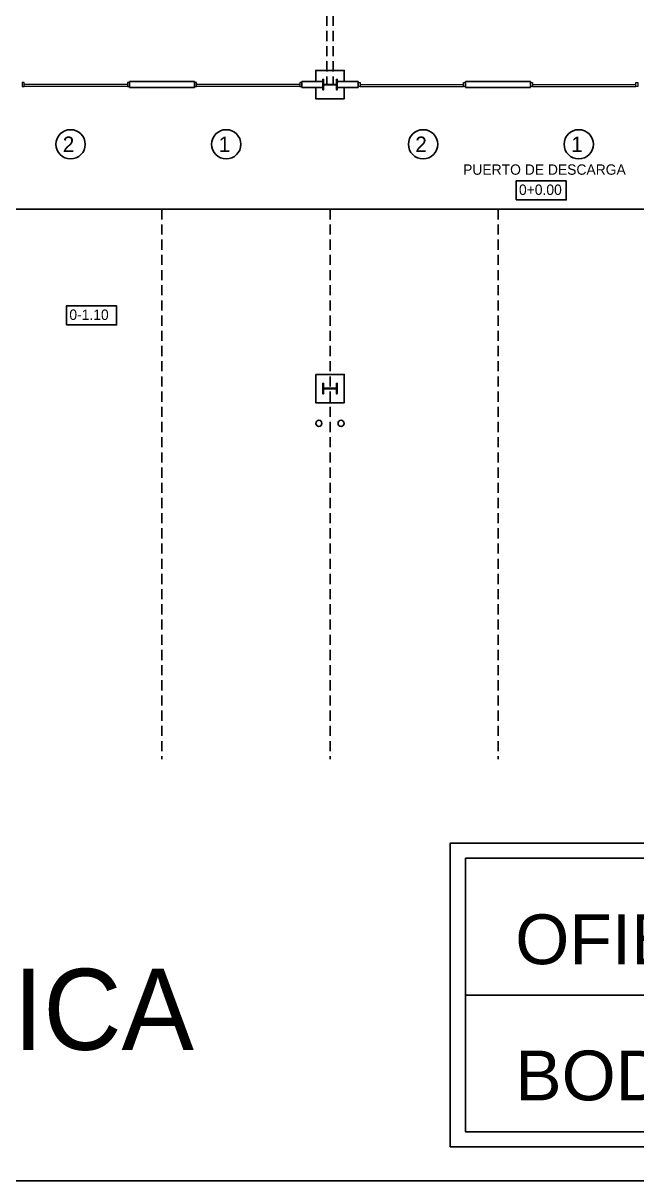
# Model space of a CAD drawing. Header units: inches. Extents: x 13 to 185, y 7 to 119.
# Drawn here: x 112.25 to 127.39, y 7.15 to 35.72 of the extents above; entities that cross this region are included whole.
import ezdxf

# ---------------------------------------------------------------- set-up
doc = ezdxf.new("R2010")
doc.units = ezdxf.units.IN
doc.header["$MEASUREMENT"] = 0
doc.linetypes.add('HIDDEN', pattern=[0.375, 0.25, -0.125])
doc.layers.get('DEFPOINTS').update_dxf_attribs({"color": 8})
for name, color, linetype in [('AR_PAREDES', 2, 'Continuous'), ('ARQ EXTERIORES', 2, 'Continuous'), ('ARQ TEXT', 2, 'Continuous'), ('pedestal', 3, 'Continuous'), ('STL-HTCH', 1, 'Continuous'), ('STL-OBJT', 3, 'Continuous')]:
    doc.layers.add(name, color=color, linetype=linetype)
doc.layers.add('PUERTA', color=1, linetype='Continuous', lineweight=18)
doc.styles.add('ARQ', font='GOTHIC.TTF')
doc.styles.add('ARQ2', font='swissek.ttf')
doc.styles.add('ARQ3', font='COPRGTB.TTF')
pattern_1 = [(135.00000308, (7722.619464, -11562.992903), (-0.008980255639, -0.008980256603), []), (135.00000308, (7722.613114, -11562.992903), (-0.008980255639, -0.008980256603), [])]

msp = doc.modelspace()

# ---------------------------------------------------------------- hatches: boundary and pattern name
at = {"layer": 'STL-HTCH'}
h = msp.add_hatch(dxfattribs=at)
h.set_pattern_fill('STEEL', scale=0.1016, angle=-89.999997, style=0)
h.set_pattern_definition(pattern_1)
edge = h.paths.add_edge_path()
edge.add_line((119.63543, 34.07139), (119.63543, 34.32716))
edge.add_line((119.63543, 34.32716), (119.65537, 34.32716))
edge.add_line((119.65537, 34.32716), (119.65537, 34.22474))
edge.add_arc((119.67512, 34.22474), 0.01975, 180.000003, 270.000003)
edge.add_line((119.67512, 34.20499), (119.95566, 34.20499))
edge.add_arc((119.95566, 34.22474), 0.01975, 270.000003, 360.000003)
edge.add_line((119.97541, 34.22474), (119.97541, 34.32716))
edge.add_line((119.97541, 34.32716), (119.99535, 34.32716))
edge.add_line((119.99535, 34.32716), (119.99535, 34.07139))
edge.add_line((119.99535, 34.07139), (119.97541, 34.07139))
edge.add_line((119.97541, 34.07139), (119.97541, 34.17381))
edge.add_arc((119.95566, 34.17381), 0.01975, 360.000003, 450.000003)
edge.add_line((119.95566, 34.19356), (119.67512, 34.19356))
edge.add_arc((119.67512, 34.17381), 0.01975, 90.000003, 180.000003)
edge.add_line((119.65537, 34.17381), (119.65537, 34.07139))
edge.add_line((119.65537, 34.07139), (119.63543, 34.07139))
h = msp.add_hatch(dxfattribs=at)
h.set_pattern_fill('STEEL', scale=0.1016, angle=-89.999997, style=0)
h.set_pattern_definition(pattern_1)
edge = h.paths.add_edge_path()
edge.add_line((119.99535, 34.07139), (119.99535, 34.32716))
edge.add_line((119.99535, 34.32716), (119.97541, 34.32716))
edge.add_line((119.97541, 34.32716), (119.97541, 34.22474))
edge.add_arc((119.95566, 34.22474), 0.01975, 269.999997, 359.999997, ccw=False)
edge.add_line((119.95566, 34.20499), (119.67512, 34.20499))
edge.add_arc((119.67512, 34.22474), 0.01975, 179.999997, 269.999997, ccw=False)
edge.add_line((119.65537, 34.22474), (119.65537, 34.32716))
edge.add_line((119.65537, 34.32716), (119.63543, 34.32716))
edge.add_line((119.63543, 34.32716), (119.63543, 34.07139))
edge.add_line((119.63543, 34.07139), (119.65537, 34.07139))
edge.add_line((119.65537, 34.07139), (119.65537, 34.17381))
edge.add_arc((119.67512, 34.17381), 0.01975, 89.999997, 179.999997, ccw=False)
edge.add_line((119.67512, 34.19356), (119.95566, 34.19356))
edge.add_arc((119.95566, 34.17381), 0.01975, 359.999997, 449.999997, ccw=False)
edge.add_line((119.97541, 34.17381), (119.97541, 34.07139))
edge.add_line((119.97541, 34.07139), (119.99535, 34.07139))
h = msp.add_hatch(dxfattribs=at)
h.set_pattern_fill('STEEL', scale=0.1016, angle=-89.999997, style=0)
h.set_pattern_definition([(135.00000308, (7722.619464, -11570.492903), (-0.008980255639, -0.008980256603), []), (135.00000308, (7722.613114, -11570.492903), (-0.008980255639, -0.008980256603), [])])
edge = h.paths.add_edge_path()
edge.add_line((119.63545, 26.57139), (119.63545, 26.82716))
edge.add_line((119.63545, 26.82716), (119.65539, 26.82716))
edge.add_line((119.65539, 26.82716), (119.65539, 26.72474))
edge.add_arc((119.67514, 26.72474), 0.01975, 180.000003, 270.000003)
edge.add_line((119.67514, 26.70499), (119.95568, 26.70499))
edge.add_arc((119.95568, 26.72474), 0.01975, 270.000003, 360.000003)
edge.add_line((119.97543, 26.72474), (119.97543, 26.82716))
edge.add_line((119.97543, 26.82716), (119.99537, 26.82716))
edge.add_line((119.99537, 26.82716), (119.99537, 26.57139))
edge.add_line((119.99537, 26.57139), (119.97543, 26.57139))
edge.add_line((119.97543, 26.57139), (119.97543, 26.67381))
edge.add_arc((119.95568, 26.67381), 0.01975, 360.000003, 450.000003)
edge.add_line((119.95568, 26.69356), (119.67514, 26.69356))
edge.add_arc((119.67514, 26.67381), 0.01975, 90.000003, 180.000003)
edge.add_line((119.65539, 26.67381), (119.65539, 26.57139))
edge.add_line((119.65539, 26.57139), (119.63545, 26.57139))

# ---------------------------------------------------------------- linework, layer by layer
for p, q in [((116.47039, 34.27429), (116.47039, 34.12429)), ((116.47039, 34.27429), (116.47039, 34.12429)), ((119.12039, 34.27429), (119.63543, 34.27429)), ((119.12039, 34.27429), (119.12039, 34.12429)), ((119.12039, 34.12429), (119.63543, 34.12429)), ((119.63543, 34.27429), (119.65537, 34.27429)), ((119.99535, 34.27429), (119.97541, 34.27429)), ((120.51039, 34.27429), (119.99535, 34.27429)), ((120.51039, 34.12429), (119.99535, 34.12429)), ((120.51039, 34.27429), (120.51039, 34.12429)), ((123.16039, 34.27429), (123.16039, 34.12429)), ((123.16039, 34.27429), (123.16039, 34.12429)), ((128.10539, 31.12428), (111.52539, 31.12428)), ((158.40584, 11.7321), (123.15584, 11.7321))]:
    msp.add_line(p, q)
at = {"linetype": 'HIDDEN'}
for p, q in [((115.67039, 31.12428), (115.67039, 17.55428)), ((119.81539, 31.12428), (119.81539, 17.55428)), ((123.96039, 31.12428), (123.96039, 17.55428))]:
    msp.add_line(p, q, dxfattribs=at)
for points in [[(12.95513, 7.14569), (184.95513, 7.14569), (184.95513, 119.14569), (12.95513, 119.14569)], [(123.15584, 15.1071), (123.15584, 8.3571), (158.40584, 8.3571), (158.40584, 15.1071)]]:
    msp.add_lwpolyline(points, close=True)
at = {"color": 7}
msp.add_lwpolyline([(122.78084, 7.9821), (183.71508, 7.9821), (183.71508, 15.4821), (122.78084, 15.4821)], close=True, dxfattribs=at)
at = {"layer": 'AR_PAREDES', "color": 7, "linetype": 'HIDDEN'}
for p, q in [((119.74049, 94.39926), (119.74049, 34.20499)), ((119.89049, 94.39926), (119.89049, 34.20499))]:
    msp.add_line(p, q, dxfattribs=at)
at = {"layer": 'AR_PAREDES', "color": 7}
for p, q in [((114.87039, 34.27429), (116.47039, 34.27429)), ((114.87039, 34.27429), (114.87039, 34.12429)), ((114.87039, 34.27429), (116.47039, 34.27429)), ((114.87039, 34.27429), (114.87039, 34.12429)), ((114.87039, 34.27428), (114.87039, 34.12428)), ((114.87039, 34.12429), (116.47039, 34.12429)), ((114.87039, 34.12429), (116.47039, 34.12429)), ((116.47039, 34.27399), (116.47039, 34.1243)), ((116.47039, 34.27399), (116.47039, 34.1243)), ((124.76039, 34.27429), (123.16039, 34.27429)), ((124.76039, 34.27429), (123.16039, 34.27429)), ((123.16039, 34.27399), (123.16039, 34.1243)), ((123.16039, 34.27399), (123.16039, 34.1243)), ((124.76039, 34.12429), (123.16039, 34.12429)), ((124.76039, 34.12429), (123.16039, 34.12429)), ((124.76039, 34.27429), (124.76039, 34.12429)), ((124.76039, 34.27429), (124.76039, 34.12429)), ((124.76039, 34.27428), (124.76039, 34.12428))]:
    msp.add_line(p, q, dxfattribs=at)
at = {"layer": 'ARQ EXTERIORES', "color": 7}
msp.add_lwpolyline([(119.46541, 27.04926), (119.46541, 26.34926), (120.16541, 26.34926), (120.16541, 27.04926)], close=True, dxfattribs=at)
at = {"layer": 'ARQ TEXT', "color": 7}
for points in [[(124.40425, 31.35234), (125.64437, 31.35234), (125.64437, 31.82277), (124.40425, 31.82277)], [(113.31185, 28.26795), (114.55197, 28.26795), (114.55197, 28.73837), (113.31185, 28.73837)]]:
    msp.add_lwpolyline(points, close=True, dxfattribs=at)
for centre in [(113.41434, 32.72625), (117.25434, 32.72625), (122.11115, 32.72625), (125.95115, 32.72625)]:
    msp.add_circle(centre, 0.36099, dxfattribs=at)
at = {"layer": 'DEFPOINTS', "color": 7}
msp.add_line((119.81541, 26.69356), (119.81541, 26.70499), dxfattribs=at)
at = {"layer": 'pedestal', "color": 7, "ltscale": 0.5}
for points in [[(120.16539, 34.27428), (120.16539, 34.54926), (119.46539, 34.54926), (119.46539, 34.27429)], [(119.46539, 34.27428), (119.46539, 34.54926), (120.16539, 34.54926), (120.16539, 34.27429)], [(119.46539, 34.12429), (119.46539, 33.84926), (120.16539, 33.84926), (120.16539, 34.12428)], [(120.16539, 34.12429), (120.16539, 33.84926), (119.46539, 33.84926), (119.46539, 34.12428)]]:
    msp.add_lwpolyline(points, dxfattribs=at)
at = {"layer": 'PUERTA', "color": 7}
for p, q in [((114.82039, 34.19928), (112.27039, 34.19914)), ((114.82039, 34.14928), (112.27039, 34.14898)), ((119.07039, 34.19929), (116.52039, 34.19915)), ((119.07039, 34.19929), (116.52039, 34.19915)), ((119.07039, 34.14929), (116.52039, 34.14899)), ((119.07039, 34.14929), (116.52039, 34.14899)), ((120.56039, 34.19929), (123.11039, 34.19915)), ((120.56039, 34.19929), (123.11039, 34.19915)), ((120.56039, 34.14929), (123.11039, 34.14899)), ((120.56039, 34.14929), (123.11039, 34.14899)), ((124.81039, 34.19928), (127.36039, 34.19914)), ((124.81039, 34.14928), (127.36039, 34.14898))]:
    msp.add_line(p, q, dxfattribs=at)
for points in [[(112.22039, 34.24898), (112.22039, 34.14898), (112.27039, 34.14898), (112.27039, 34.24898)], [(114.82039, 34.24928), (114.82039, 34.14928), (114.87039, 34.14928), (114.87039, 34.24928)], [(116.47039, 34.24899), (116.47039, 34.14899), (116.52039, 34.14899), (116.52039, 34.24899)], [(116.47039, 34.24899), (116.47039, 34.14899), (116.52039, 34.14899), (116.52039, 34.24899)], [(119.07039, 34.24929), (119.07039, 34.14929), (119.12039, 34.14929), (119.12039, 34.24929)], [(119.07039, 34.24929), (119.07039, 34.14929), (119.12039, 34.14929), (119.12039, 34.24929)], [(120.56039, 34.24929), (120.56039, 34.14929), (120.51039, 34.14929), (120.51039, 34.24929)], [(120.56039, 34.24929), (120.56039, 34.14929), (120.51039, 34.14929), (120.51039, 34.24929)], [(123.16039, 34.24899), (123.16039, 34.14899), (123.11039, 34.14899), (123.11039, 34.24899)], [(123.16039, 34.24899), (123.16039, 34.14899), (123.11039, 34.14899), (123.11039, 34.24899)], [(124.81039, 34.24928), (124.81039, 34.14928), (124.76039, 34.14928), (124.76039, 34.24928)], [(127.41039, 34.24898), (127.41039, 34.14898), (127.36039, 34.14898), (127.36039, 34.24898)]]:
    msp.add_lwpolyline(points, close=True, dxfattribs=at)
at = {"layer": 'STL-OBJT', "color": 7}
for points in [[(119.63543, 34.07139), (119.63543, 34.32716), (119.65537, 34.32716), (119.65537, 34.22474, 0.41421356), (119.67512, 34.20499), (119.95566, 34.20499, 0.41421356), (119.97541, 34.22474), (119.97541, 34.32716), (119.99535, 34.32716), (119.99535, 34.07139), (119.97541, 34.07139), (119.97541, 34.17381, 0.41421356), (119.95566, 34.19356), (119.67512, 34.19356, 0.41421356), (119.65537, 34.17381), (119.65537, 34.07139)], [(119.99535, 34.07139), (119.99535, 34.32716), (119.97541, 34.32716), (119.97541, 34.22474, -0.41421356), (119.95566, 34.20499), (119.67512, 34.20499, -0.41421356), (119.65537, 34.22474), (119.65537, 34.32716), (119.63543, 34.32716), (119.63543, 34.07139), (119.65537, 34.07139), (119.65537, 34.17381, -0.41421356), (119.67512, 34.19356), (119.95566, 34.19356, -0.41421356), (119.97541, 34.17381), (119.97541, 34.07139)], [(119.63545, 26.57139), (119.63545, 26.82716), (119.65539, 26.82716), (119.65539, 26.72474, 0.41421356), (119.67514, 26.70499), (119.95568, 26.70499, 0.41421356), (119.97543, 26.72474), (119.97543, 26.82716), (119.99537, 26.82716), (119.99537, 26.57139), (119.97543, 26.57139), (119.97543, 26.67381, 0.41421356), (119.95568, 26.69356), (119.67514, 26.69356, 0.41421356), (119.65539, 26.67381), (119.65539, 26.57139)]]:
    msp.add_lwpolyline(points, format="xyb", close=True, dxfattribs=at)
for centre in [(119.54038, 25.83971, 0), (120.08829, 25.83971)]:
    msp.add_circle(centre, 0.075, dxfattribs=at)

# ---------------------------------------------------------------- texts
at = {"layer": 'ARQ TEXT', "color": 7}
for s, height, style, p in [('2', 0.38395, 'ARQ3', (113.2218, 32.53428)), ('1', 0.38395, 'ARQ3', (117.06968, 32.53428)), ('2', 0.38395, 'ARQ3', (121.91862, 32.53428)), ('1', 0.38395, 'ARQ3', (125.76649, 32.53428)), ('PUERTO DE DESCARGA', 0.2559664, 'ARQ', (123.09923, 31.97472)), ('0+0.00', 0.255966, 'ARQ', (124.47727, 31.47782)), ('0-1.10', 0.255966, 'ARQ', (113.38487, 28.39343)), ('OFIBODEGAS SAN ANDRES', 1.2286386, 'ARQ2', (124.38498, 12.49249)), ('PLANTA ARQUITECTONICA', 2, 'ARQ', (81.38742, 10.37892)), ('BODEGA TRIPLE A DISEÑAR', 1.2286386, 'ARQ2', (124.38498, 9.13212))]:
    msp.add_text(s, height=height, dxfattribs=dict(at, style=style)).set_placement(p)

doc.saveas('drawing.dxf')
